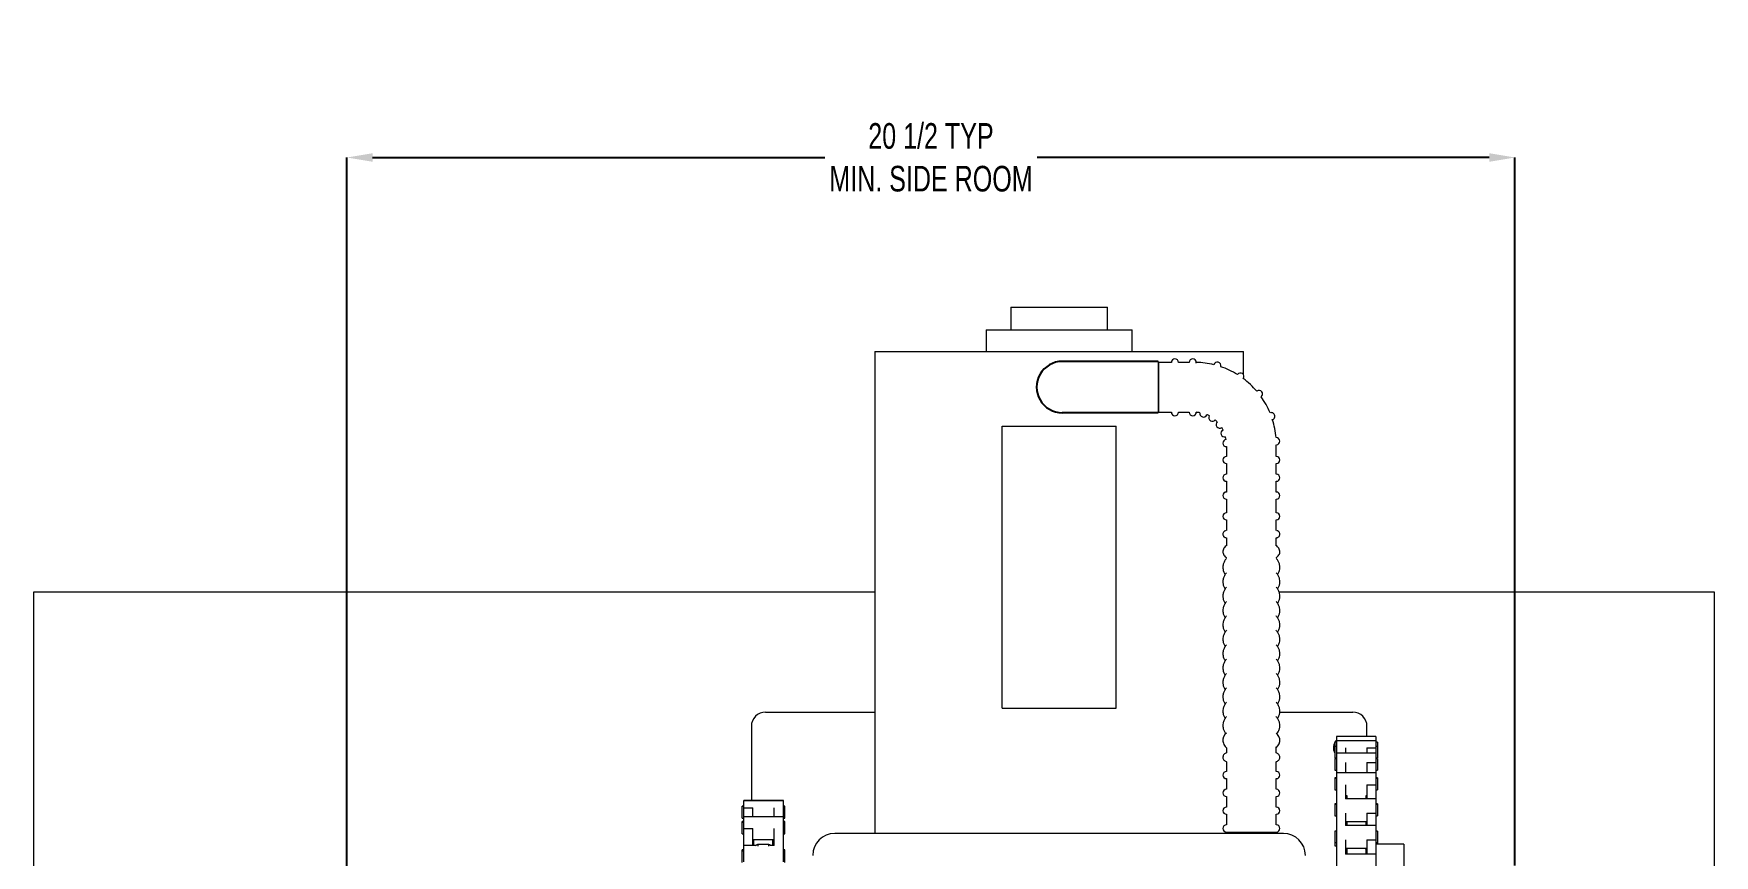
# Model space of a CAD drawing. Header units: inches. Extents: x 1.5 to 23.6, y 4.6 to 20.7.
# Drawn here: x 1.83 to 11.66, y 15.92 to 20.73 of the extents above; entities that cross this region are included whole.
import ezdxf

# ---------------------------------------------------------------- set-up
doc = ezdxf.new("R2010")
doc.units = ezdxf.units.IN
doc.header["$MEASUREMENT"] = 0
doc.header["$PDSIZE"] = -1
doc.layers.add('DIM', color=1, linetype='Continuous')
doc.styles.add('SLDTEXTSTYLE0', font='ARIAL.TTF', dxfattribs={"width": 0.7})
doc.dimstyles.new('SLDDIMSTYLE0', dxfattribs={"dimtxt": 0.15, "dimasz": 0.15, "dimexe": 0, "dimexo": 0.0625, "dimgap": 0.0375, "dimtad": 0, "dimtih": 1, "dimtoh": 1, "dimdec": 0, "dimlfac": 3, "dimrnd": 1e-09, "dimzin": 12, "dimdsep": 46, "dimtxsty": 'SLDTEXTSTYLE0', "dimsah": 1, "dimcen": 0.09, "dimadec": 0, "dimazin": 0, "dimtfac": 1, "dimtdec": 0, "dimtofl": 0, "dimtmove": 0, "dimatfit": 3, "dimfxl": 0, "dimtolj": 1, "dimtzin": 12, "dimarcsym": 0})

# ---------------------------------------------------------------- blocks, each defined once
blk = doc.blocks.new('*D9')
at = {"color": 0, "linetype": 'ByBlock', "lineweight": -2}
for p, q in [((3.6645, 12.3049), (3.6645, 20.0057)), ((3.8145, 20.0057), (6.4598, 20.0057)), ((10.3478, 20.0057), (7.7026, 20.0057)), ((10.4978, 15.863), (10.4978, 20.0057))]:
    blk.add_line(p, q, dxfattribs=at)
at = {"color": 0, "linetype": 'ByBlock'}
for points in [[(3.6645, 20.0057), (3.8145, 19.9807), (3.8145, 20.0307)], [(10.4978, 20.0057), (10.3478, 19.9807), (10.3478, 20.0307)]]:
    blk.add_solid(points, dxfattribs=at)
at = {"layer": 'DEFPOINTS', "color": 0, "linetype": 'ByBlock'}
for p in [(10.4978, 15.8005), (3.6645, 12.2424)]:
    blk.add_point(p, dxfattribs=at)
at = {"color": 0, "linetype": 'ByBlock', "insert": (7.0812, 20.0057), "char_height": 0.15, "attachment_point": 5, "style": 'SLDTEXTSTYLE0'}
blk.add_mtext('20 1/2 TYP\\PMIN. SIDE ROOM', dxfattribs=at)

msp = doc.modelspace()

# ---------------------------------------------------------------- linework, layer by layer
at = {"color": 7, "linetype": 'Continuous', "lineweight": 15}
for p, q in [((7.548838, 19.130713), (7.631531, 19.130713)), ((7.631531, 19.130713), (8.113504, 19.130713)), ((7.404504, 18.99738), (7.529472, 18.99738)), ((7.529472, 18.99738), (8.257837, 18.99738)), ((6.752837, 18.870713), (7.068674, 18.870713)), ((7.068674, 18.870713), (8.909504, 18.870713)), ((8.409504, 18.812324), (8.409504, 18.512435)), ((8.413915, 18.515213), (8.413915, 18.806879)), ((8.633347, 18.801882), (8.633347, 18.806879)), ((7.497837, 16.783213), (7.497837, 18.433213)), ((7.497837, 18.433213), (8.164504, 18.433213)), ((8.164504, 16.783213), (8.164504, 18.433213)), ((8.809748, 17.781101), (8.809748, 17.734414)), ((9.101415, 17.734315), (9.101415, 17.781017)), ((1.831171, 17.46227), (1.831171, 11.61738)), ((6.752837, 17.46227), (1.831171, 17.46227)), ((11.664504, 17.46227), (9.118001, 17.46227)), ((11.664504, 6.795604), (11.664504, 17.46227)), ((6.113671, 16.760713), (6.752837, 16.760713)), ((7.497837, 16.783213), (8.164504, 16.783213)), ((9.121639, 16.760713), (9.548671, 16.760713)), ((6.030337, 16.67738), (6.030337, 16.243106)), ((9.632004, 16.61745), (9.632004, 16.67738)), ((9.443587, 16.584117), (9.443587, 16.559304)), ((9.443587, 16.559304), (9.443587, 16.556549)), ((9.443587, 16.556549), (9.443587, 16.492637)), ((9.452754, 16.61745), (9.452754, 16.592637)), ((9.452754, 16.592637), (9.452754, 16.587127)), ((9.452754, 16.587127), (9.452754, 16.552582)), ((9.452754, 16.552582), (9.452754, 16.520823)), ((9.452754, 16.520823), (9.452754, 16.507544)), ((9.506087, 16.552582), (9.506087, 16.520823)), ((9.631087, 16.552582), (9.684421, 16.552582)), ((9.631087, 16.552582), (9.631087, 16.520823)), ((9.684421, 16.61745), (9.684421, 16.592637)), ((9.684421, 16.592637), (9.684421, 16.552582)), ((9.684421, 16.552582), (9.684421, 16.520823)), ((9.684421, 16.520823), (9.684421, 16.465954)), ((9.693587, 16.584117), (9.693587, 16.559304)), ((9.693587, 16.559304), (9.693587, 16.556549)), ((9.693587, 16.556549), (9.693587, 16.492637)), ((9.443587, 16.489993), (9.443587, 16.487489)), ((9.443587, 16.487489), (9.443587, 16.48085)), ((9.443587, 16.48085), (9.443587, 16.420823)), ((9.452754, 16.507544), (9.452754, 16.465954)), ((9.452754, 16.465954), (9.452754, 16.405878)), ((9.506087, 16.465954), (9.506087, 16.405878)), ((9.631087, 16.465954), (9.684421, 16.465954)), ((9.631087, 16.465954), (9.631087, 16.405878)), ((9.684421, 16.465954), (9.684421, 16.405878)), ((9.693587, 16.489993), (9.693587, 16.487489)), ((9.693587, 16.487489), (9.693587, 16.48085)), ((9.693587, 16.48085), (9.693587, 16.420823)), ((9.443587, 16.37613), (9.443587, 16.372545)), ((9.443587, 16.372545), (9.443587, 16.360582)), ((9.443587, 16.360582), (9.443587, 16.305878)), ((9.452754, 16.405878), (9.452754, 16.381953)), ((9.452754, 16.381953), (9.452754, 16.33556)), ((9.452754, 16.33556), (9.452754, 16.254)), ((9.506087, 16.33556), (9.506087, 16.254)), ((9.631087, 16.33556), (9.631087, 16.253997)), ((9.631087, 16.33556), (9.684421, 16.33556)), ((9.684421, 16.405878), (9.684421, 16.33556)), ((9.684421, 16.33556), (9.684421, 16.253997)), ((9.693587, 16.37613), (9.693587, 16.372545)), ((9.693587, 16.372545), (9.693587, 16.360582)), ((9.693587, 16.360582), (9.693587, 16.305878)), ((5.985837, 16.241321), (5.985837, 16.243106)), ((5.985837, 16.201128), (5.985837, 16.241321)), ((6.217503, 16.241321), (6.217503, 16.243106)), ((6.217503, 16.201128), (6.217503, 16.241321)), ((9.443587, 16.225141), (9.443587, 16.220667)), ((9.452754, 16.254), (9.452754, 16.217123)), ((9.513504, 16.272545), (9.513504, 16.270157)), ((9.513504, 16.270157), (9.513504, 16.254)), ((9.627754, 16.272545), (9.627754, 16.270157)), ((9.627754, 16.254), (9.627754, 16.270157)), ((9.684421, 16.253997), (9.631087, 16.253997)), ((9.684421, 16.253997), (9.684421, 16.170392)), ((9.693587, 16.225141), (9.693587, 16.220667)), ((5.97667, 16.207988), (5.97667, 16.209772)), ((5.97667, 16.141321), (5.97667, 16.207988)), ((5.985837, 16.201128), (6.03917, 16.201128)), ((5.985837, 16.148283), (5.985837, 16.201128)), ((5.985837, 16.080721), (5.985837, 16.148283)), ((6.03917, 16.148283), (6.03917, 16.201128)), ((6.16417, 16.148283), (6.16417, 16.201128)), ((6.217503, 16.148283), (6.217503, 16.201128)), ((6.217503, 16.080721), (6.217503, 16.148283)), ((6.22667, 16.207988), (6.22667, 16.209772)), ((6.22667, 16.141321), (6.22667, 16.207988)), ((9.443587, 16.220667), (9.443587, 16.202228)), ((9.443587, 16.202228), (9.443587, 16.154)), ((9.452754, 16.217123), (9.452754, 16.170392)), ((9.452754, 16.170392), (9.452754, 16.097344)), ((9.506087, 16.170392), (9.506087, 16.097344)), ((9.631087, 16.170392), (9.631087, 16.097344)), ((9.631087, 16.170392), (9.684421, 16.170392)), ((9.684421, 16.170392), (9.684421, 16.097344)), ((9.693587, 16.220667), (9.693587, 16.202228)), ((9.693587, 16.202228), (9.693587, 16.154)), ((5.97667, 16.11495), (5.97667, 16.11999)), ((5.97667, 16.048283), (5.97667, 16.11495)), ((5.985837, 16.080721), (6.03917, 16.080721)), ((5.985837, 15.979828), (5.985837, 16.080721)), ((6.03917, 15.979828), (6.03917, 16.080721)), ((6.16417, 15.980299), (6.16417, 16.080721)), ((6.217503, 15.980299), (6.217503, 16.080721)), ((6.22667, 16.11495), (6.22667, 16.11999)), ((6.22667, 16.048283), (6.22667, 16.11495)), ((9.143085, 16.05125), (6.518085, 16.05125)), ((8.809748, 16.059213), (9.101415, 16.059213)), ((9.443587, 16.064055), (9.443587, 15.997389)), ((9.452754, 16.097344), (9.452754, 16.013778)), ((9.513504, 16.120667), (9.513504, 16.118605)), ((9.513504, 16.118605), (9.513504, 16.097388)), ((9.627754, 16.120667), (9.627754, 16.118605)), ((9.627754, 16.097388), (9.627754, 16.118605)), ((9.684421, 16.097344), (9.631087, 16.097344)), ((9.684421, 16.097344), (9.684421, 16.013778)), ((9.693587, 16.064055), (9.693587, 15.997389)), ((5.97667, 15.946966), (5.97667, 15.954379)), ((5.97667, 15.880299), (5.97667, 15.946966)), ((6.03917, 15.979828), (5.985837, 15.979828)), ((5.985837, 15.885525), (5.985837, 15.979828)), ((6.042503, 16.01495), (6.042503, 15.980299)), ((6.068503, 15.987373), (6.068503, 15.975795)), ((6.068503, 15.987373), (6.130753, 15.987373)), ((6.130753, 15.987373), (6.130753, 15.975795)), ((6.156753, 15.980299), (6.156753, 16.01495)), ((6.217503, 15.885525), (6.217503, 15.979828)), ((6.22667, 15.946966), (6.22667, 15.954379)), ((6.22667, 15.880299), (6.22667, 15.946966)), ((9.443587, 15.997389), (9.443587, 15.978498)), ((9.452754, 16.013778), (9.452754, 15.930078)), ((9.452754, 15.930078), (9.452754, 15.845904)), ((9.506087, 16.013778), (9.506087, 15.930078)), ((9.513504, 15.964055), (9.513504, 15.942008)), ((9.513504, 15.942008), (9.513504, 15.930122)), ((9.627754, 15.964055), (9.627754, 15.942008)), ((9.627754, 15.930122), (9.627754, 15.942008)), ((9.631087, 16.013778), (9.631087, 15.930078)), ((9.631087, 16.013778), (9.684421, 16.013778)), ((9.684421, 15.930078), (9.631087, 15.930078)), ((9.684421, 16.013778), (9.684421, 15.930078)), ((9.684421, 15.930078), (9.684421, 15.846511)), ((9.693587, 15.997389), (9.693587, 15.98738)), ((9.846838, 15.98738), (9.846838, 15.654046))]:
    msp.add_line(p, q, dxfattribs=at)
for p, q in [((8.409504, 18.812324), (7.849178, 18.812436)), ((8.409504, 18.512435), (7.849178, 18.512403))]:
    msp.add_line(p, q)
at = {"color": 7, "linetype": 'Continuous', "lineweight": 15, "flags": 128}
for points in [[(9.075088, 18.470835), (9.07612, 18.471211), (9.077016, 18.471538), (9.077776, 18.471816), (9.078399, 18.472043), (9.078884, 18.47222), (9.07923, 18.472347), (9.079439, 18.472423), (9.079508, 18.472448)], [(8.809748, 16.63832), (8.800923, 16.629001), (8.793361, 16.616243), (8.789482, 16.602921), (8.788915, 16.595402), (8.788915, 16.595402)], [(9.101415, 16.552317), (9.111155, 16.563034), (9.118347, 16.575854), (9.121865, 16.589222), (9.121519, 16.603925), (9.117202, 16.617569), (9.109434, 16.63004), (9.101415, 16.638272)]]:
    msp.add_lwpolyline(points, dxfattribs=at)
msp.add_arc((7.849178, 18.662419), 0.150016, 89.9772866, 270.0065143)
at = {"color": 7, "linetype": 'Continuous', "lineweight": 15}
for centre, radius, start, end in [((8.508347, 18.80688), 0.020833, 0, 180), ((8.612514, 18.80688), 0.020833, 0, 180), ((8.622248, 18.327713), 0.479167, 76.2619275, 88.6519463), ((8.756186, 18.78778), 0.020833, 343.7683161, 163.7683161), ((8.622248, 18.327713), 0.479167, 58.358749, 71.270689), ((8.891141, 18.72432), 0.020833, 325.863385, 145.863385), ((8.622248, 18.327713), 0.479167, 40.4550282, 53.3513471), ((9.00005, 18.622444), 0.020833, 307.9584539, 127.9584539), ((8.622248, 18.327713), 0.479167, 22.5652271, 35.466832), ((8.951908, 18.68379), 0.098814, 307.8259077, 308.0887898), ((8.508347, 18.515213), 0.020833, 180, 0), ((8.612514, 18.515213), 0.020833, 180, 0), ((8.622248, 18.327713), 0.1875, 80.0670917, 86.6234748), ((8.674659, 18.507739), 0.020833, 166.9530546, 340.5835776), ((8.622248, 18.327713), 0.1875, 62.1713058, 67.4207471), ((8.727467, 18.482907), 0.020833, 149.0481236, 325.863385), ((9.072364, 18.492018), 0.020833, 290.0535228, 110.0535228), ((8.622248, 18.327713), 0.1875, 44.3039242, 49.5423689), ((8.770084, 18.443043), 0.020833, 131.1431925, 304.7737153), ((8.798381, 18.392006), 0.020833, 113.2382614, 286.8687843), ((8.622248, 18.327713), 0.1875, 26.3896422, 31.6153112), ((8.622248, 18.327713), 0.479167, 4.6438882, 17.5507944), ((8.809616, 18.334743), 0.020833, 95.3333303, 270.3625348), ((8.622248, 18.327713), 0.1875, 8.4622678, 13.7026634), ((9.101078, 18.345678), 0.020833, 272.1485917, 92.1485917), ((8.809748, 18.236046), 0.020833, 90, 270), ((9.101415, 18.236046), 0.020833, 270, 90), ((8.809748, 18.13188), 0.020833, 90, 270), ((9.101415, 18.13188), 0.020833, 270, 90), ((8.809748, 18.027713), 0.020833, 90, 270), ((9.101415, 18.027713), 0.020833, 270, 90), ((8.809748, 17.906098), 0.020833, 90, 270), ((9.101415, 17.906098), 0.020833, 270, 90), ((6.113671, 16.67738), 0.083333, 90, 180), ((9.548671, 16.67738), 0.083333, 0, 90), ((9.502004, 16.55238), 0.066667, 77.435651, 102.564349), ((9.502004, 16.55238), 0.066667, 137.6250433, 208.8067403), ((8.809748, 16.392546), 0.020833, 90, 270), ((9.101415, 16.392546), 0.020833, 270, 90), ((8.809748, 16.28838), 0.020833, 90, 270), ((9.101415, 16.28838), 0.020833, 270, 90), ((8.809748, 16.184213), 0.020833, 90, 270), ((9.101415, 16.184213), 0.020833, 270, 90), ((6.518085, 15.922613), 0.128636, 90, 180), ((8.809748, 16.080046), 0.020833, 90, 270), ((9.101415, 16.080046), 0.020833, 270, 90), ((9.143085, 15.922613), 0.128636, 0, 90)]:
    msp.add_arc(centre, radius, start, end, dxfattribs=at)
for points in [[(7.548838, 19.130713), (7.548838, 18.99738)], [(8.113504, 18.99738), (8.113504, 19.130713)], [(7.404504, 18.99738), (7.404504, 18.870713)], [(8.257837, 18.870713), (8.257837, 18.99738)], [(6.752837, 18.870713), (6.752837, 18.495713)], [(8.487514, 18.806879), (8.413915, 18.806879)], [(8.59168, 18.806879), (8.52918, 18.806879)], [(8.909504, 18.734161), (8.909504, 18.870713)], [(8.909504, 18.711229), (8.909504, 18.71448)], [(6.752837, 18.495713), (6.752837, 16.05125)], [(8.413915, 18.515213), (8.487514, 18.515213)], [(8.52918, 18.515213), (8.59168, 18.515213)], [(8.809748, 18.313953), (8.809748, 18.25688)], [(9.101415, 18.25688), (9.101415, 18.32481)], [(8.809748, 18.215213), (8.809748, 18.152713)], [(9.101415, 18.152713), (9.101415, 18.215213)], [(8.809748, 18.111046), (8.809748, 18.048546)], [(9.101415, 18.048546), (9.101415, 18.111046)], [(8.809748, 18.00688), (8.809748, 17.926931)], [(9.101415, 17.926931), (9.101415, 18.00688)], [(8.809748, 17.885265), (8.809748, 17.822765)], [(9.101415, 17.822767), (9.101415, 17.885265)], [(8.809748, 16.552601), (8.809748, 16.522951)], [(9.101415, 16.522951), (9.101415, 16.557676)], [(9.452754, 16.584117), (9.443587, 16.584117)], [(9.452754, 16.559304), (9.443587, 16.559304)], [(9.684421, 16.61745), (9.452754, 16.61745)], [(9.684421, 16.592637), (9.452754, 16.592637)], [(9.684421, 16.520823), (9.452754, 16.520823)], [(9.693587, 16.584117), (9.684421, 16.584117)], [(9.693587, 16.559304), (9.684421, 16.559304)], [(8.809748, 16.47028), (8.809748, 16.41338)], [(9.101415, 16.41338), (9.101415, 16.47044)], [(9.443587, 16.492637), (9.452754, 16.492637)], [(9.452754, 16.489993), (9.443587, 16.489993)], [(9.452754, 16.487489), (9.443587, 16.487489)], [(9.684421, 16.492637), (9.693587, 16.492637)], [(9.693587, 16.489993), (9.684421, 16.489993)], [(9.693587, 16.487489), (9.684421, 16.487489)], [(8.809748, 16.371713), (8.809748, 16.309213)], [(9.101415, 16.309213), (9.101415, 16.371713)], [(9.443587, 16.420823), (9.452754, 16.420823)], [(9.452754, 16.37613), (9.443587, 16.37613)], [(9.452754, 16.372545), (9.443587, 16.372545)], [(9.684421, 16.405878), (9.452754, 16.405878)], [(9.684421, 16.420823), (9.693587, 16.420823)], [(9.693587, 16.37613), (9.684421, 16.37613)], [(9.693587, 16.372545), (9.684421, 16.372545)], [(6.217503, 16.243106), (5.985837, 16.243106)], [(6.217503, 16.241321), (5.985837, 16.241321)], [(8.809748, 16.267546), (8.809748, 16.205046)], [(9.101415, 16.205046), (9.101415, 16.267546)], [(9.443587, 16.305878), (9.452754, 16.305878)], [(9.452754, 16.225141), (9.443587, 16.225141)], [(9.506087, 16.272545), (9.513504, 16.272545)], [(9.513504, 16.258474), (9.506087, 16.258474)], [(9.631087, 16.254), (9.506087, 16.254)], [(9.513545, 16.272879), (9.513504, 16.270157)], [(9.627754, 16.270157), (9.627713, 16.272879)], [(9.627754, 16.272545), (9.631087, 16.272545)], [(9.631087, 16.258474), (9.627754, 16.258474)], [(9.684421, 16.305878), (9.693587, 16.305878)], [(9.693587, 16.225141), (9.684421, 16.225141)], [(5.985837, 16.209772), (5.97667, 16.209772)], [(5.985837, 16.207988), (5.97667, 16.207988)], [(5.97667, 16.141321), (5.985837, 16.141321)], [(6.217503, 16.148283), (5.985837, 16.148283)], [(6.22667, 16.209772), (6.217503, 16.209772)], [(6.22667, 16.207988), (6.217503, 16.207988)], [(6.217503, 16.141321), (6.22667, 16.141321)], [(8.809748, 16.16338), (8.809748, 16.10088)], [(9.101415, 16.10088), (9.101415, 16.16338)], [(9.452754, 16.220667), (9.443587, 16.220667)], [(9.443587, 16.154), (9.452754, 16.154)], [(9.693587, 16.220667), (9.684421, 16.220667)], [(9.684421, 16.154), (9.693587, 16.154)], [(5.985837, 16.11999), (5.97667, 16.11999)], [(5.985837, 16.11495), (5.97667, 16.11495)], [(5.97667, 16.048283), (5.985837, 16.048283)], [(6.22667, 16.11999), (6.217503, 16.11999)], [(6.22667, 16.11495), (6.217503, 16.11495)], [(6.217503, 16.048283), (6.22667, 16.048283)], [(9.452754, 16.064055), (9.443587, 16.064055)], [(9.506087, 16.120667), (9.631087, 16.120667)], [(9.631087, 16.097388), (9.506087, 16.097388)], [(9.513545, 16.121181), (9.513504, 16.118605)], [(9.627754, 16.118605), (9.627714, 16.121181)], [(9.693587, 16.064055), (9.684421, 16.064055)], [(5.985837, 15.954379), (5.97667, 15.954379)], [(5.985837, 15.946966), (5.97667, 15.946966)], [(6.03917, 16.01495), (6.16417, 16.01495)], [(6.042503, 15.987712), (6.03917, 15.987712)], [(6.060173, 15.980299), (6.03917, 15.980299)], [(6.16417, 15.980299), (6.139084, 15.980299)], [(6.16417, 15.987712), (6.156753, 15.987712)], [(6.22667, 15.954379), (6.217503, 15.954379)], [(6.22667, 15.946966), (6.217503, 15.946966)], [(9.443587, 15.997389), (9.452754, 15.997389)], [(9.443587, 15.978498), (9.452754, 15.978498)], [(9.506087, 15.964055), (9.631087, 15.964055)], [(9.506087, 15.945165), (9.513504, 15.945165)], [(9.631087, 15.930122), (9.506087, 15.930122)], [(9.513665, 15.951168), (9.513504, 15.942008)], [(9.515926, 15.964055), (9.513665, 15.951168)], [(9.627594, 15.951168), (9.625333, 15.964055)], [(9.627754, 15.942008), (9.627594, 15.951168)], [(9.684421, 15.997389), (9.693587, 15.997389)], [(9.846838, 15.98738), (9.684421, 15.98738)]]:
    msp.add_open_spline(points, degree=1, dxfattribs=at)
for points, knots in [([(8.806864, 17.822617), (8.80634, 17.822531), (8.805367, 17.822373), (8.802399, 17.821551), (8.798373, 17.819655), (8.793919, 17.815971), (8.790214, 17.810281), (8.788971, 17.805166), (8.788921, 17.80231), (8.788915, 17.801931)], [0, 0, 0, 0, 0.11673824, 0.21673496, 0.35778632, 0.53400427, 0.74038629, 0.96560291, 1, 1, 1, 1]), ([(8.788915, 17.801931), (8.789188, 17.799364), (8.789681, 17.794728), (8.792978, 17.789162), (8.796679, 17.785465), (8.800324, 17.783207), (8.803327, 17.782035), (8.805372, 17.781507), (8.806148, 17.781369), (8.806533, 17.7813)], [0, 0, 0, 0, 0.23783574, 0.42939936, 0.58951753, 0.72529059, 0.83446407, 0.91780389, 1, 1, 1, 1]), ([(9.101415, 17.78095), (9.101626, 17.78096), (9.102456, 17.780997), (9.103372, 17.781104), (9.105182, 17.781374), (9.107535, 17.781927), (9.111215, 17.783334), (9.115641, 17.786301), (9.119817, 17.791367), (9.122364, 17.798154), (9.122359, 17.805597), (9.120013, 17.812015), (9.116469, 17.816651), (9.112723, 17.819619), (9.109302, 17.821321), (9.106771, 17.822124), (9.105352, 17.822441), (9.10486, 17.822518), (9.104684, 17.822546)], [0, 0, 0, 0, 0.03293437, 0.1291348, 0.18015821, 0.22244084, 0.2731643, 0.34821715, 0.43230486, 0.52843228, 0.62754742, 0.71853789, 0.79235055, 0.85500525, 0.90733008, 0.94749533, 0.98130756, 1, 1, 1, 1]), ([(8.809748, 17.735048), (8.809175, 17.734632), (8.804826, 17.731383), (8.798077, 17.725054), (8.791486, 17.71451), (8.789083, 17.70564), (8.788945, 17.700691), (8.788915, 17.699627)], [0.876627358, 0.876627358, 0.876627358, 0.876627358, 0.882698745, 0.923384617, 0.958366019, 0.991047258, 1, 1, 1, 1]), ([(9.101415, 17.664677), (9.104025, 17.666544), (9.110157, 17.67093), (9.116969, 17.679699), (9.121803, 17.69078), (9.122777, 17.702845), (9.119729, 17.714425), (9.113372, 17.724585), (9.106792, 17.730978), (9.102425, 17.734316), (9.101415, 17.735049)], [0, 0, 0, 0, 0.02750232, 0.064624612, 0.098093835, 0.130541238, 0.164444053, 0.19807815, 0.234891886, 0.245601722, 0.245601722, 0.245601722, 0.245601722]), ([(8.788915, 17.699627), (8.789185, 17.696342), (8.789782, 17.689076), (8.794772, 17.678927), (8.801453, 17.670584), (8.807251, 17.666382), (8.809748, 17.664573)], [0, 0, 0, 0, 0.22529405, 0.49830944, 0.78389898, 1, 1, 1, 1]), ([(8.809748, 17.660076), (8.808446, 17.658563), (8.802962, 17.651797), (8.79528, 17.639089), (8.789764, 17.622708), (8.789169, 17.61209), (8.788915, 17.607568)], [0.862457471, 0.862457471, 0.862457471, 0.862457471, 0.876077601, 0.922262913, 0.966897621, 1, 1, 1, 1]), ([(8.788915, 17.607568), (8.789081, 17.603999), (8.789514, 17.594715), (8.793457, 17.580131), (8.799346, 17.570055), (8.802244, 17.565098)], [0, 0, 0, 0, 0.24086196, 0.6264937, 1, 1, 1, 1]), ([(9.108718, 17.565562), (9.110087, 17.567417), (9.11532, 17.574515), (9.12023, 17.588315), (9.122997, 17.60607), (9.121139, 17.623546), (9.115325, 17.640135), (9.107961, 17.652081), (9.102774, 17.658492), (9.101415, 17.660071)], [0, 0, 0, 0, 0.015987786, 0.06115319, 0.104589933, 0.146793583, 0.188659483, 0.231082519, 0.245293518, 0.245293518, 0.245293518, 0.245293518]), ([(8.809748, 17.575939), (8.808446, 17.574425), (8.802962, 17.56766), (8.79528, 17.554952), (8.789764, 17.538571), (8.789169, 17.527953), (8.788915, 17.523431)], [0.862457805, 0.862457805, 0.862457805, 0.862457805, 0.876078036, 0.922263369, 0.966898096, 1, 1, 1, 1]), ([(8.788915, 17.523431), (8.789081, 17.519862), (8.789514, 17.510578), (8.793457, 17.495995), (8.799346, 17.485918), (8.802244, 17.48096)], [0, 0, 0, 0, 0.24086097, 0.62649112, 1, 1, 1, 1]), ([(9.108718, 17.481424), (9.110087, 17.48328), (9.11532, 17.490379), (9.12023, 17.504178), (9.122997, 17.521932), (9.121139, 17.539409), (9.115325, 17.555998), (9.107962, 17.567944), (9.102774, 17.574355), (9.101415, 17.575934)], [0, 0, 0, 0, 0.015988216, 0.06115364, 0.104589915, 0.146794073, 0.188659521, 0.231083011, 0.245293899, 0.245293899, 0.245293899, 0.245293899]), ([(8.809748, 17.491802), (8.808446, 17.490289), (8.802962, 17.483523), (8.79528, 17.470815), (8.789764, 17.454434), (8.789169, 17.443816), (8.788915, 17.439294)], [0.862457004, 0.862457004, 0.862457004, 0.862457004, 0.876077125, 0.922262437, 0.966897145, 1, 1, 1, 1]), ([(8.788915, 17.439294), (8.789081, 17.435725), (8.789514, 17.42644), (8.793457, 17.411857), (8.799346, 17.401781), (8.802244, 17.396824)], [0, 0, 0, 0, 0.24085862, 0.62649206, 1, 1, 1, 1]), ([(8.809748, 17.407665), (8.808446, 17.406151), (8.802962, 17.399386), (8.79528, 17.386678), (8.789764, 17.370297), (8.789169, 17.359679), (8.788915, 17.355157)], [0.862457397, 0.862457397, 0.862457397, 0.862457397, 0.876077659, 0.922263417, 0.966897642, 1, 1, 1, 1]), ([(9.108718, 17.397288), (9.110087, 17.399143), (9.11532, 17.406241), (9.12023, 17.420042), (9.122997, 17.437796), (9.121139, 17.455272), (9.115325, 17.471861), (9.107961, 17.483807), (9.102774, 17.490218), (9.101415, 17.491797)], [0, 0, 0, 0, 0.015987786, 0.061152721, 0.104589941, 0.14679359, 0.18865949, 0.231082069, 0.245293177, 0.245293177, 0.245293177, 0.245293177]), ([(9.108718, 17.31315), (9.110087, 17.315006), (9.11532, 17.322104), (9.12023, 17.335905), (9.122997, 17.353658), (9.121139, 17.371135), (9.115325, 17.387724), (9.107961, 17.399671), (9.102774, 17.406081), (9.101415, 17.40766)], [0, 0, 0, 0, 0.015988656, 0.06115358, 0.104590302, 0.146793953, 0.188659844, 0.231082848, 0.245293874, 0.245293874, 0.245293874, 0.245293874]), ([(8.788915, 17.355157), (8.789081, 17.351588), (8.789514, 17.342304), (8.793457, 17.32772), (8.799346, 17.317644), (8.802244, 17.312686)], [0, 0, 0, 0, 0.24086202, 0.62648949, 1, 1, 1, 1]), ([(8.809748, 17.323528), (8.808446, 17.322015), (8.802962, 17.315249), (8.79528, 17.302542), (8.789764, 17.28616), (8.789169, 17.275542), (8.788915, 17.27102)], [0.862456983, 0.862456983, 0.862456983, 0.862456983, 0.87607718, 0.922262934, 0.966897155, 1, 1, 1, 1]), ([(9.108718, 17.229014), (9.110087, 17.230869), (9.11532, 17.237967), (9.12023, 17.251767), (9.122997, 17.269522), (9.121139, 17.286998), (9.115325, 17.303587), (9.107961, 17.315533), (9.102774, 17.321944), (9.101415, 17.323523)], [0, 0, 0, 0, 0.015987781, 0.06115317, 0.104589898, 0.146794023, 0.18865991, 0.231082475, 0.245293445, 0.245293445, 0.245293445, 0.245293445]), ([(8.788915, 17.27102), (8.789081, 17.267451), (8.789515, 17.258167), (8.793457, 17.243583), (8.799346, 17.233507), (8.802244, 17.22855)], [0, 0, 0, 0, 0.2408585, 0.62649632, 1, 1, 1, 1]), ([(8.809748, 17.239391), (8.808446, 17.237877), (8.802962, 17.231112), (8.79528, 17.218405), (8.789764, 17.202023), (8.789169, 17.191405), (8.788915, 17.186883)], [0.862457707, 0.862457707, 0.862457707, 0.862457707, 0.876078071, 0.922262938, 0.96689764, 1, 1, 1, 1]), ([(9.108718, 17.144876), (9.110087, 17.146732), (9.11532, 17.153831), (9.12023, 17.16763), (9.122997, 17.185384), (9.121139, 17.202861), (9.115325, 17.21945), (9.107961, 17.231396), (9.102774, 17.237807), (9.101415, 17.239386)], [0, 0, 0, 0, 0.015988206, 0.061153603, 0.104589851, 0.146793983, 0.188659877, 0.231082885, 0.245293732, 0.245293732, 0.245293732, 0.245293732]), ([(8.788915, 17.186883), (8.789081, 17.183314), (8.789514, 17.17403), (8.793457, 17.159447), (8.799346, 17.14937), (8.802244, 17.144412)], [0, 0, 0, 0, 0.24086199, 0.62649379, 1, 1, 1, 1]), ([(8.809748, 17.155254), (8.808446, 17.153741), (8.802962, 17.146976), (8.79528, 17.134267), (8.789764, 17.117886), (8.789169, 17.107268), (8.788915, 17.102746)], [0.862457336, 0.862457336, 0.862457336, 0.862457336, 0.876077624, 0.922262927, 0.966897627, 1, 1, 1, 1]), ([(9.108718, 17.06074), (9.110087, 17.062595), (9.11532, 17.069694), (9.12023, 17.083493), (9.122997, 17.101248), (9.121139, 17.118724), (9.115325, 17.135313), (9.107961, 17.147259), (9.102774, 17.15367), (9.101415, 17.155249)], [0, 0, 0, 0, 0.015988206, 0.061153139, 0.104589874, 0.146794006, 0.188659899, 0.231082471, 0.245293443, 0.245293443, 0.245293443, 0.245293443]), ([(8.788915, 17.102746), (8.789081, 17.099177), (8.789514, 17.089893), (8.793457, 17.07531), (8.799346, 17.065233), (8.802244, 17.060276)], [0, 0, 0, 0, 0.24085856, 0.6264921, 1, 1, 1, 1]), ([(8.809748, 17.071117), (8.808446, 17.069603), (8.802962, 17.062838), (8.79528, 17.050131), (8.789764, 17.033749), (8.789169, 17.023131), (8.788915, 17.018609)], [0.862457818, 0.862457818, 0.862457818, 0.862457818, 0.876078022, 0.922262909, 0.966898102, 1, 1, 1, 1]), ([(8.788915, 17.018609), (8.789081, 17.01504), (8.789514, 17.005756), (8.793457, 16.991173), (8.799346, 16.981096), (8.802244, 16.976138)], [0, 0, 0, 0, 0.24086199, 0.62649379, 1, 1, 1, 1]), ([(9.108718, 16.976603), (9.110087, 16.978458), (9.11532, 16.985557), (9.12023, 16.999356), (9.122997, 17.01711), (9.121139, 17.034587), (9.115325, 17.051176), (9.107961, 17.063122), (9.102774, 17.069533), (9.101415, 17.071112)], [0, 0, 0, 0, 0.01598779, 0.061153206, 0.104589474, 0.146793624, 0.188659065, 0.231082548, 0.245293603, 0.245293603, 0.245293603, 0.245293603]), ([(8.809748, 16.98698), (8.808446, 16.985467), (8.802962, 16.978701), (8.79528, 16.965993), (8.789764, 16.949612), (8.789169, 16.938994), (8.788915, 16.934472)], [0.862457344, 0.862457344, 0.862457344, 0.862457344, 0.876077616, 0.922262922, 0.966897625, 1, 1, 1, 1]), ([(8.788915, 16.934472), (8.789081, 16.930903), (8.789514, 16.921619), (8.793457, 16.907036), (8.799346, 16.896959), (8.802244, 16.892002)], [0, 0, 0, 0, 0.24085856, 0.6264921, 1, 1, 1, 1]), ([(9.108718, 16.892466), (9.110087, 16.894321), (9.11532, 16.90142), (9.12023, 16.915219), (9.122997, 16.932974), (9.121139, 16.95045), (9.115325, 16.967039), (9.107961, 16.978985), (9.102774, 16.985396), (9.101415, 16.986975)], [0, 0, 0, 0, 0.015988207, 0.061153143, 0.104589881, 0.146794015, 0.18865944, 0.231082472, 0.245293474, 0.245293474, 0.245293474, 0.245293474]), ([(8.809748, 16.902843), (8.808446, 16.901329), (8.802962, 16.894564), (8.79528, 16.881857), (8.789764, 16.865475), (8.789169, 16.854857), (8.788915, 16.850335)], [0.862457801, 0.862457801, 0.862457801, 0.862457801, 0.876077997, 0.922262894, 0.966898096, 1, 1, 1, 1]), ([(8.788915, 16.850335), (8.789081, 16.846766), (8.789514, 16.837482), (8.793457, 16.822899), (8.799346, 16.812822), (8.802244, 16.807864)], [0, 0, 0, 0, 0.24086097, 0.62649112, 1, 1, 1, 1]), ([(8.809748, 16.818706), (8.808446, 16.817193), (8.802962, 16.810427), (8.79528, 16.797719), (8.789764, 16.781338), (8.789169, 16.77072), (8.788915, 16.766198)], [0.862457329, 0.862457329, 0.862457329, 0.862457329, 0.876077592, 0.922262908, 0.966897619, 1, 1, 1, 1]), ([(9.108718, 16.808329), (9.110087, 16.810184), (9.11532, 16.817283), (9.12023, 16.831082), (9.122997, 16.848836), (9.121139, 16.866313), (9.115325, 16.882902), (9.107961, 16.894848), (9.102774, 16.901259), (9.101415, 16.902838)], [0, 0, 0, 0, 0.015987794, 0.061153219, 0.104589495, 0.146793653, 0.188659573, 0.231082629, 0.245293636, 0.245293636, 0.245293636, 0.245293636]), ([(9.108718, 16.724192), (9.110087, 16.726047), (9.11532, 16.733146), (9.12023, 16.746945), (9.122997, 16.7647), (9.121139, 16.782176), (9.115325, 16.798765), (9.107961, 16.810711), (9.102774, 16.817122), (9.101415, 16.818701)], [0, 0, 0, 0, 0.01598821, 0.061152686, 0.104589909, 0.146794051, 0.188659484, 0.231082523, 0.245293541, 0.245293541, 0.245293541, 0.245293541]), ([(8.788915, 16.766198), (8.789081, 16.762629), (8.789514, 16.753345), (8.793457, 16.738762), (8.799346, 16.728685), (8.802244, 16.723728)], [0, 0, 0, 0, 0.24085754, 0.62648943, 1, 1, 1, 1]), ([(8.809748, 16.734569), (8.808446, 16.733056), (8.802962, 16.726291), (8.79528, 16.713583), (8.789764, 16.697201), (8.789169, 16.686583), (8.788915, 16.682061)], [0.864533002, 0.864533002, 0.864533002, 0.864533002, 0.877947577, 0.923436238, 0.967396785, 1, 1, 1, 1]), ([(9.104939, 16.634655), (9.107675, 16.638266), (9.114356, 16.647087), (9.120302, 16.662779), (9.122979, 16.68057), (9.121144, 16.698037), (9.115324, 16.714629), (9.107961, 16.726575), (9.102774, 16.732985), (9.101415, 16.734564)], [0, 0, 0, 0, 0.030840175, 0.075323411, 0.118105008, 0.159671184, 0.200905642, 0.242687913, 0.256684887, 0.256684887, 0.256684887, 0.256684887]), ([(8.788915, 16.682061), (8.789069, 16.678486), (8.789469, 16.669187), (8.793829, 16.654554), (8.799693, 16.642186), (8.804942, 16.636024), (8.806188, 16.634561)], [0, 0, 0, 0, 0.21212296, 0.55174836, 0.89354369, 1, 1, 1, 1]), ([(8.788915, 16.595402), (8.789105, 16.592111), (8.789571, 16.584052), (8.794119, 16.571783), (8.800972, 16.560728), (8.807259, 16.554906), (8.809748, 16.552601)], [0, 0, 0, 0, 0.20437846, 0.50044332, 0.80224254, 1, 1, 1, 1]), ([(8.809748, 16.522951), (8.807227, 16.521877), (8.802632, 16.519532), (8.796227, 16.51468), (8.79087, 16.5074), (8.788989, 16.500641), (8.788923, 16.496984), (8.788915, 16.496522)], [0.531581711, 0.531581711, 0.531581711, 0.531581711, 0.662524213, 0.782536049, 0.884744721, 0.985443292, 1, 1, 1, 1]), ([(9.101415, 16.47044), (9.102815, 16.470949), (9.106859, 16.47242), (9.112153, 16.476024), (9.118174, 16.482142), (9.122181, 16.490636), (9.122571, 16.500611), (9.11917, 16.509328), (9.113884, 16.515547), (9.108005, 16.51982), (9.103741, 16.521922), (9.101415, 16.522927)], [0, 0, 0, 0, 0.05460199, 0.157690667, 0.240094312, 0.319929719, 0.399764706, 0.479555759, 0.555840474, 0.641451886, 0.737560992, 0.737560992, 0.737560992, 0.737560992]), ([(8.788915, 16.496522), (8.789331, 16.49322), (8.790134, 16.486857), (8.795142, 16.479641), (8.800952, 16.474658), (8.805614, 16.471789), (8.808953, 16.47057), (8.809748, 16.47028)], [0, 0, 0, 0, 0.22288308, 0.429569, 0.64755922, 0.91611141, 1, 1, 1, 1]), ([(6.052925, 15.980178), (6.057513, 15.983701), (6.062362, 15.987424), (6.06819, 15.987375), (6.068503, 15.987373)], [0, 0, 0, 0, 0.94618423, 1, 1, 1, 1]), ([(6.130753, 15.987373), (6.134054, 15.98704), (6.13982, 15.98646), (6.144382, 15.982059), (6.146332, 15.980178)], [0, 0, 0, 0, 0.5724915, 1, 1, 1, 1])]:
    msp.add_open_spline(points, degree=3, knots=knots, dxfattribs=at)

# ---------------------------------------------------------------- dimensions: what is measured, and where the dimension line sits
at = {"layer": 'DIM'}
dim = msp.add_linear_dim(base=(10.497837, 20.005713), p1=(3.664504, 12.24238), p2=(10.497837, 15.800546), text='<> TYP\\PMIN. SIDE ROOM', dimstyle='SLDDIMSTYLE0', override={"dimdec": 4, "dimlunit": 5, "dimfrac": 2}, dxfattribs=at)
dim.commit()
dim.dimension.update_dxf_attribs({"geometry": '*D9', "text_midpoint": (7.081171, 20.005713)})

doc.saveas('drawing.dxf')
